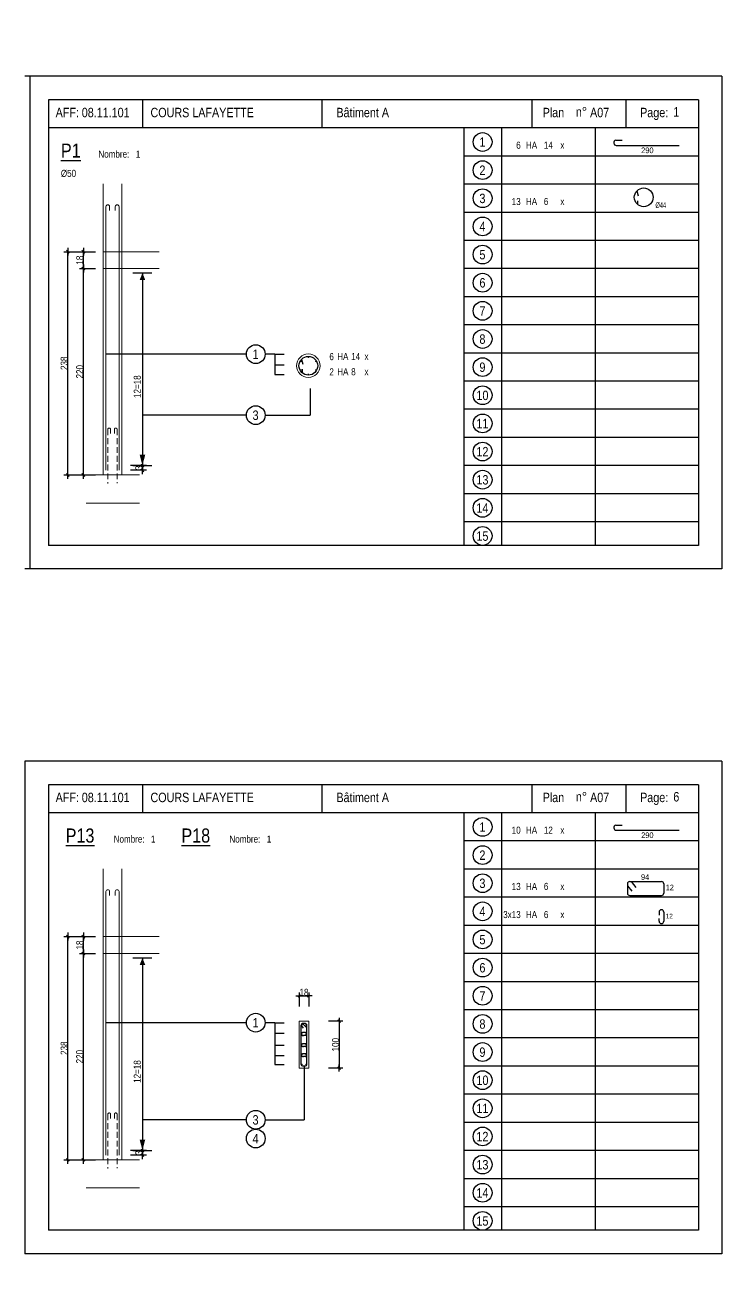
# Model space of a CAD drawing. Header units: metres. Extents: x -9927 to 45032, y -190416 to 12166.
# Drawn here: x -490 to 995, y -21270 to -18607 of the extents above; entities that cross this region are included whole.
import ezdxf
from ezdxf.enums import TextEntityAlignment as Align

# ---------------------------------------------------------------- set-up
doc = ezdxf.new("R2010")
doc.units = ezdxf.units.M
doc.header["$PDMODE"] = 65
doc.linetypes.add('CACHE2', pattern=[0.1875, 0.125, -0.0625])
for name, color, linetype in [('01_cote_gen', 4, 'Continuous'), ('01_fenetres', 171, 'Continuous'), ('01_linteaux', 3, 'Continuous'), ('01_poch_murs', 251, 'Continuous'), ('01_sem', 42, 'Continuous'), ('01_texte', 230, 'Continuous'), ('AA_COTES', 2, 'Continuous')]:
    doc.layers.add(name, color=color, linetype=linetype)
doc.styles.add('STYLE2', font='ARIALN.TTF')
doc.dimstyles.new('JB25', dxfattribs={"dimscale": 0.1, "dimtxt": 150, "dimasz": 17, "dimexe": 0.1, "dimexo": 0.1, "dimgap": 0.09, "dimtad": 1, "dimdec": 1, "dimlfac": 0.5, "dimdsep": 46, "dimtxsty": 'STYLE2', "dimblk1": 'BOND_G', "dimblk2": 'BOND_D', "dimsah": 1, "dimcen": 1.5, "dimdle": 0.01, "dimse1": 1, "dimse2": 1, "dimclrd": 4, "dimclre": 2, "dimclrt": 5, "dimadec": 0, "dimazin": 0, "dimtfac": 2.333333, "dimtdec": 1, "dimtix": 1, "dimtmove": 2, "dimatfit": 3, "dimldrblk": 'BOND_G', "dimfxl": 1, "dimtolj": 1, "dimtzin": 0, "dimarcsym": 0})
doc.dimstyles.new('JB50', dxfattribs={"dimscale": 0.1, "dimtxt": 150, "dimasz": 15, "dimexe": 0.1, "dimexo": 0.1, "dimgap": 0.09, "dimtad": 1, "dimdec": 1, "dimdsep": 46, "dimtxsty": 'STYLE2', "dimblk1": 'BOND_G', "dimblk2": 'BOND_D', "dimsah": 1, "dimcen": 1.5, "dimdle": 0.01, "dimse1": 1, "dimse2": 1, "dimclrd": 4, "dimclre": 2, "dimclrt": 6, "dimazin": 2, "dimtfac": 2.333333, "dimtdec": 1, "dimtix": 1, "dimtmove": 2, "dimatfit": 3, "dimldrblk": 'BOND_G', "dimfxl": 1, "dimtolj": 1, "dimtzin": 0, "dimarcsym": 0})

# ---------------------------------------------------------------- blocks, each defined once
blk = doc.blocks.new('BOND_G')
at = {"layer": 'AA_COTES', "color": 0}
for p, q in [((5, 0), (-5, 0)), ((1.8, 1.8), (-1.8, -1.8)), ((0, -5), (0, 15))]:
    blk.add_line(p, q, dxfattribs=at)
blk = doc.blocks.new('BOND_D')
at = {"layer": 'AA_COTES', "color": 0}
for p, q in [((5, 0), (-5, 0)), ((-1.8, -1.8), (1.8, 1.8)), ((0, 5), (0, -15))]:
    blk.add_line(p, q, dxfattribs=at)
blk = doc.blocks.new('*D111')
at = {"layer": '01_cote_gen', "color": 4, "linetype": 'Continuous', "lineweight": -2, "transparency": 16777216}
blk.add_line((-399.2, -19564.8), (-399.2, -19092.2), dxfattribs=at)
at = {"layer": 'DEFPOINTS', "color": 0, "linetype": 'Continuous', "lineweight": 0, "transparency": 16777216}
for p in [(-399.2, -19090.5), (-284.1, -19090.5), (-324.1, -19566.5)]:
    blk.add_point(p, dxfattribs=at)
at = {"layer": '01_cote_gen', "color": 4, "linetype": 'Continuous', "lineweight": -2, "transparency": 16777216, "xscale": 1.7, "yscale": 1.7, "zscale": 1.7}
for name, p, rotation in [('BOND_D', (-399.2, -19090.5), 90), ('BOND_G', (-399.2, -19566.5), 270)]:
    blk.add_blockref(name, p, dxfattribs=dict(at, rotation=rotation))
at = {"layer": '01_cote_gen', "color": 5, "linetype": 'Continuous', "lineweight": 0, "transparency": 16777216, "insert": (-406.9, -19328.5), "char_height": 15, "attachment_point": 5, "rotation": 90, "style": 'STYLE2'}
blk.add_mtext('\\A1;238', dxfattribs=at)
blk = doc.blocks.new('*D112')
at = {"layer": '01_cote_gen', "color": 4, "linetype": 'Continuous', "lineweight": -2, "transparency": 16777216}
blk.add_line((-366, -19124.8), (-366, -19092.2), dxfattribs=at)
at = {"layer": 'DEFPOINTS', "color": 0, "linetype": 'Continuous', "lineweight": 0, "transparency": 16777216}
for p in [(-366, -19090.5), (-237.3, -19090.5), (-228.3, -19126.5)]:
    blk.add_point(p, dxfattribs=at)
at = {"layer": '01_cote_gen', "color": 4, "linetype": 'Continuous', "lineweight": -2, "transparency": 16777216, "xscale": 1.7, "yscale": 1.7, "zscale": 1.7}
for name, p, rotation in [('BOND_D', (-366, -19090.5), 90), ('BOND_G', (-366, -19126.5), 270)]:
    blk.add_blockref(name, p, dxfattribs=dict(at, rotation=rotation))
at = {"layer": '01_cote_gen', "color": 5, "linetype": 'Continuous', "lineweight": 0, "transparency": 16777216, "insert": (-373.7, -19108.5), "char_height": 15, "attachment_point": 5, "rotation": 90, "style": 'STYLE2'}
blk.add_mtext('\\A1;18', dxfattribs=at)
blk = doc.blocks.new('*D113')
at = {"layer": '01_cote_gen', "color": 4, "linetype": 'Continuous', "lineweight": -2, "transparency": 16777216}
blk.add_line((-366, -19564.8), (-366, -19128.2), dxfattribs=at)
at = {"layer": 'DEFPOINTS', "color": 0, "linetype": 'Continuous', "lineweight": 0, "transparency": 16777216}
for p in [(-366, -19126.5), (-357.5, -19126.5), (-347.9, -19566.5)]:
    blk.add_point(p, dxfattribs=at)
at = {"layer": '01_cote_gen', "color": 4, "linetype": 'Continuous', "lineweight": -2, "transparency": 16777216, "xscale": 1.7, "yscale": 1.7, "zscale": 1.7}
for name, p, rotation in [('BOND_D', (-366, -19126.5), 90), ('BOND_G', (-366, -19566.5), 270)]:
    blk.add_blockref(name, p, dxfattribs=dict(at, rotation=rotation))
at = {"layer": '01_cote_gen', "color": 5, "linetype": 'Continuous', "lineweight": 0, "transparency": 16777216, "insert": (-373.7, -19346.5), "char_height": 15, "attachment_point": 5, "rotation": 90, "style": 'STYLE2'}
blk.add_mtext('\\A1;220', dxfattribs=at)
blk = doc.blocks.new('*D116')
at = {"layer": '01_cote_gen', "color": 4, "linetype": 'Continuous', "lineweight": -2, "transparency": 16777216}
blk.add_line((-240.2, -19548.2), (-240.2, -19554.8), dxfattribs=at)
at = {"layer": 'DEFPOINTS', "color": 0, "linetype": 'Continuous', "lineweight": 0, "transparency": 16777216}
for p in [(-247, -19546.5), (-290.1, -19556.5), (-240.2, -19556.5)]:
    blk.add_point(p, dxfattribs=at)
at = {"layer": '01_cote_gen', "color": 4, "linetype": 'Continuous', "lineweight": -2, "transparency": 16777216, "xscale": 1.7, "yscale": 1.7, "zscale": 1.7}
for name, p, rotation in [('BOND_G', (-240.2, -19546.5), 90), ('BOND_D', (-240.2, -19556.5), 270)]:
    blk.add_blockref(name, p, dxfattribs=dict(at, rotation=rotation))
at = {"layer": '01_cote_gen', "color": 5, "linetype": 'Continuous', "lineweight": 0, "transparency": 16777216, "insert": (-247.8, -19551.5), "char_height": 15, "attachment_point": 5, "rotation": 90, "style": 'STYLE2'}
blk.add_mtext('\\A1;3', dxfattribs=at)
blk = doc.blocks.new('*D146')
at = {"layer": '01_cote_gen', "color": 4, "linetype": 'Continuous', "lineweight": -2, "transparency": 16777216}
blk.add_line((-399.2, -21025.1), (-399.2, -20552.5), dxfattribs=at)
at = {"layer": 'DEFPOINTS', "color": 0, "linetype": 'Continuous', "lineweight": 0, "transparency": 16777216}
for p in [(-399.2, -20550.8), (-284.1, -20550.8), (-324.1, -21026.8)]:
    blk.add_point(p, dxfattribs=at)
at = {"layer": '01_cote_gen', "color": 4, "linetype": 'Continuous', "lineweight": -2, "transparency": 16777216, "xscale": 1.7, "yscale": 1.7, "zscale": 1.7}
for name, p, rotation in [('BOND_D', (-399.2, -20550.8), 90), ('BOND_G', (-399.2, -21026.8), 270)]:
    blk.add_blockref(name, p, dxfattribs=dict(at, rotation=rotation))
at = {"layer": '01_cote_gen', "color": 5, "linetype": 'Continuous', "lineweight": 0, "transparency": 16777216, "insert": (-406.9, -20788.8), "char_height": 15, "attachment_point": 5, "rotation": 90, "style": 'STYLE2'}
blk.add_mtext('\\A1;238', dxfattribs=at)
blk = doc.blocks.new('*D147')
at = {"layer": '01_cote_gen', "color": 4, "linetype": 'Continuous', "lineweight": -2, "transparency": 16777216}
blk.add_line((-366, -20585.1), (-366, -20552.5), dxfattribs=at)
at = {"layer": 'DEFPOINTS', "color": 0, "linetype": 'Continuous', "lineweight": 0, "transparency": 16777216}
for p in [(-366, -20550.8), (-237.3, -20550.8), (-228.3, -20586.8)]:
    blk.add_point(p, dxfattribs=at)
at = {"layer": '01_cote_gen', "color": 4, "linetype": 'Continuous', "lineweight": -2, "transparency": 16777216, "xscale": 1.7, "yscale": 1.7, "zscale": 1.7}
for name, p, rotation in [('BOND_D', (-366, -20550.8), 90), ('BOND_G', (-366, -20586.8), 270)]:
    blk.add_blockref(name, p, dxfattribs=dict(at, rotation=rotation))
at = {"layer": '01_cote_gen', "color": 5, "linetype": 'Continuous', "lineweight": 0, "transparency": 16777216, "insert": (-373.7, -20568.8), "char_height": 15, "attachment_point": 5, "rotation": 90, "style": 'STYLE2'}
blk.add_mtext('\\A1;18', dxfattribs=at)
blk = doc.blocks.new('*D148')
at = {"layer": '01_cote_gen', "color": 4, "linetype": 'Continuous', "lineweight": -2, "transparency": 16777216}
blk.add_line((-366, -21025.1), (-366, -20588.5), dxfattribs=at)
at = {"layer": 'DEFPOINTS', "color": 0, "linetype": 'Continuous', "lineweight": 0, "transparency": 16777216}
for p in [(-366, -20586.8), (-357.5, -20586.8), (-347.9, -21026.8)]:
    blk.add_point(p, dxfattribs=at)
at = {"layer": '01_cote_gen', "color": 4, "linetype": 'Continuous', "lineweight": -2, "transparency": 16777216, "xscale": 1.7, "yscale": 1.7, "zscale": 1.7}
for name, p, rotation in [('BOND_D', (-366, -20586.8), 90), ('BOND_G', (-366, -21026.8), 270)]:
    blk.add_blockref(name, p, dxfattribs=dict(at, rotation=rotation))
at = {"layer": '01_cote_gen', "color": 5, "linetype": 'Continuous', "lineweight": 0, "transparency": 16777216, "insert": (-373.7, -20806.8), "char_height": 15, "attachment_point": 5, "rotation": 90, "style": 'STYLE2'}
blk.add_mtext('\\A1;220', dxfattribs=at)
blk = doc.blocks.new('*D149')
at = {"layer": '01_cote_gen', "color": 4, "linetype": 'Continuous', "lineweight": -2, "transparency": 16777216}
blk.add_line((-240.2, -21008.5), (-240.2, -21015.1), dxfattribs=at)
at = {"layer": 'DEFPOINTS', "color": 0, "linetype": 'Continuous', "lineweight": 0, "transparency": 16777216}
for p in [(-247, -21006.8), (-290.1, -21016.8), (-240.2, -21016.8)]:
    blk.add_point(p, dxfattribs=at)
at = {"layer": '01_cote_gen', "color": 4, "linetype": 'Continuous', "lineweight": -2, "transparency": 16777216, "xscale": 1.7, "yscale": 1.7, "zscale": 1.7}
for name, p, rotation in [('BOND_G', (-240.2, -21006.8), 90), ('BOND_D', (-240.2, -21016.8), 270)]:
    blk.add_blockref(name, p, dxfattribs=dict(at, rotation=rotation))
at = {"layer": '01_cote_gen', "color": 5, "linetype": 'Continuous', "lineweight": 0, "transparency": 16777216, "insert": (-247.8, -21011.8), "char_height": 15, "attachment_point": 5, "rotation": 90, "style": 'STYLE2'}
blk.add_mtext('\\A1;3', dxfattribs=at)
blk = doc.blocks.new('*D150')
at = {"layer": '01_cote_gen', "color": 4, "linetype": 'Continuous', "lineweight": -2, "transparency": 16777216}
blk.add_line((179, -20732.8), (179, -20829.8), dxfattribs=at)
at = {"layer": 'DEFPOINTS', "color": 0, "linetype": 'Continuous', "lineweight": 0, "transparency": 16777216}
for p in [(114, -20731.3), (114, -20831.3), (179, -20831.3)]:
    blk.add_point(p, dxfattribs=at)
at = {"layer": '01_cote_gen', "color": 4, "linetype": 'Continuous', "lineweight": -2, "transparency": 16777216, "xscale": 1.5, "yscale": 1.5, "zscale": 1.5}
for name, p, rotation in [('BOND_G', (179, -20731.3), 90), ('BOND_D', (179, -20831.3), 270)]:
    blk.add_blockref(name, p, dxfattribs=dict(at, rotation=rotation))
at = {"layer": '01_cote_gen', "color": 6, "linetype": 'Continuous', "lineweight": 0, "transparency": 16777216, "insert": (171.3, -20781.3), "char_height": 15, "attachment_point": 5, "rotation": 90, "style": 'STYLE2'}
blk.add_mtext('\\A1;100', dxfattribs=at)
blk = doc.blocks.new('*D151')
at = {"layer": '01_cote_gen', "color": 4, "linetype": 'Continuous', "lineweight": -2, "transparency": 16777216}
blk.add_line((95.5, -20677.4), (112.5, -20677.4), dxfattribs=at)
at = {"layer": 'DEFPOINTS', "color": 0, "linetype": 'Continuous', "lineweight": 0, "transparency": 16777216}
for p in [(114, -20677.4), (94, -20731.3), (114, -20731.3)]:
    blk.add_point(p, dxfattribs=at)
at = {"layer": '01_cote_gen', "color": 4, "linetype": 'Continuous', "lineweight": -2, "transparency": 16777216, "xscale": 1.5, "yscale": 1.5, "zscale": 1.5, "rotation": 180}
blk.add_blockref('BOND_G', (94, -20677.4), dxfattribs=at)
at = {"layer": '01_cote_gen', "color": 4, "linetype": 'Continuous', "lineweight": -2, "transparency": 16777216, "xscale": 1.5, "yscale": 1.5, "zscale": 1.5}
blk.add_blockref('BOND_D', (114, -20677.4), dxfattribs=at)
at = {"layer": '01_cote_gen', "color": 6, "linetype": 'Continuous', "lineweight": 0, "transparency": 16777216, "insert": (104, -20669.8), "char_height": 15, "attachment_point": 5, "style": 'STYLE2'}
blk.add_mtext('\\A1;18', dxfattribs=at)
blk = doc.blocks.new('*D1681')
at = {"layer": '01_poch_murs', "color": 4, "lineweight": -2, "transparency": 16777216}
blk.add_line((-184.6, 82.3), (-158, 82.3), dxfattribs=at)
at = {"layer": 'DEFPOINTS', "color": 0, "lineweight": 0, "transparency": 16777216}
for p in [(-156.3, 82.3), (-186.3, 0), (-156.3, -170313.1)]:
    blk.add_point(p, dxfattribs=at)
at = {"layer": '01_poch_murs', "color": 4, "lineweight": -2, "transparency": 16777216, "xscale": 1.7, "yscale": 1.7, "zscale": 1.7, "rotation": 180}
blk.add_blockref('BOND_G', (-186.3, 82.3), dxfattribs=at)
at = {"layer": '01_poch_murs', "color": 4, "lineweight": -2, "transparency": 16777216, "xscale": 1.7, "yscale": 1.7, "zscale": 1.7}
blk.add_blockref('BOND_D', (-156.3, 82.3), dxfattribs=at)
at = {"layer": '01_poch_murs', "color": 5, "transparency": 16777216, "insert": (-171.3, 90), "char_height": 15, "attachment_point": 5, "style": 'STYLE2'}
blk.add_mtext('\\A1;15', dxfattribs=at)

msp = doc.modelspace()

# ---------------------------------------------------------------- linework, layer by layer
at = {"layer": '01_cote_gen', "color": 2, "linetype": 'CACHE2', "lineweight": 0, "ltscale": 100}
for p, q in [((-314.07, -19469.52), (-314.07, -19585.09)), ((-308.07, -19469.52), (-308.07, -19478.5)), ((-300.07, -19469.52), (-300.07, -19478.5)), ((-294.07, -19469.52), (-294.07, -19584.24)), ((-314.07, -20929.84), (-314.07, -21045.41)), ((-308.07, -20929.84), (-308.07, -20938.82)), ((-300.07, -20929.84), (-300.07, -20938.82)), ((-294.07, -20929.84), (-294.07, -21044.56))]:
    msp.add_line(p, q, dxfattribs=at)
for centre in [(-311.07, -19469.52), (-297.07, -19469.52), (-311.07, -20929.84), (-297.07, -20929.84)]:
    msp.add_arc(centre, 3, 0, 180, dxfattribs=at)
at = {"layer": '01_fenetres', "ltscale": 30}
for p, q in [((944.59, -18766.64), (-440.41, -18766.64)), ((-440.41, -18766.64), (-440.41, -19716.64)), ((-440.41, -18766.64), (-440.41, -19716.64)), ((-440.41, -18766.64), (-440.41, -19716.64)), ((-240.41, -18766.64), (-240.41, -18826.64)), ((142.09, -18766.64), (142.09, -18826.64)), ((590.46, -18826.64), (590.46, -18766.64)), ((790.46, -18826.64), (790.46, -18766.64)), ((944.59, -18766.64), (944.59, -19716.64)), ((944.59, -18826.64), (-440.41, -18826.64)), ((944.59, -19716.64), (-440.41, -19716.64)), ((944.59, -20226.96), (-440.41, -20226.96)), ((-440.41, -20226.96), (-440.41, -21176.96)), ((-440.41, -20226.96), (-440.41, -21176.96)), ((-440.41, -20226.96), (-440.41, -21176.96)), ((-240.41, -20226.96), (-240.41, -20286.96)), ((142.09, -20226.96), (142.09, -20286.96)), ((590.46, -20286.96), (590.46, -20226.96)), ((790.46, -20286.96), (790.46, -20226.96)), ((944.59, -20226.96), (944.59, -21176.96)), ((944.59, -20286.96), (-440.41, -20286.96)), ((944.59, -21176.96), (-440.41, -21176.96))]:
    msp.add_line(p, q, dxfattribs=at)
at = {"layer": '01_linteaux', "linetype": 'Continuous'}
for p, q in [((768.14, -18852.89), (781.88, -18852.89)), ((769.37, -18863.88), (903.68, -18863.88)), ((768.14, -20313.21), (781.88, -20313.21)), ((769.37, -20324.2), (903.68, -20324.2)), ((793.04, -20438.49), (793.04, -20458.1)), ((793.04, -20442.63), (802.23, -20453.96)), ((798.04, -20433.49), (865.63, -20433.49)), ((800.73, -20433.49), (810.71, -20445.8)), ((870.63, -20438.49), (870.63, -20458.1)), ((798.04, -20463.1), (865.63, -20463.1)), ((860.63, -20498.49), (860.63, -20504.86)), ((870.63, -20498.49), (870.63, -20518.1)), ((860.63, -20518.1), (860.63, -20512.25))]:
    msp.add_line(p, q, dxfattribs=at)
for centre, start, end in [((769.24, -18857.77), 102.77382, 192.77382), ((769.37, -18858.88), 180, 270), ((769.24, -20318.09), 102.77382, 192.77382), ((769.37, -20319.2), 180, 270), ((798.04, -20438.49), 90, 180), ((865.63, -20438.49), 0, 90), ((798.04, -20458.1), 180, 270), ((865.63, -20458.1), 270, 0), ((865.63, -20498.49), 90, 180), ((865.63, -20498.49), 0, 90), ((865.63, -20518.1), 180, 270), ((865.63, -20518.1), 270, 0)]:
    msp.add_arc(centre, 5, start, end, dxfattribs=at)
at = {"layer": '01_sem', "color": 2, "lineweight": 0, "ltscale": 7}
for p, q in [((-324.07, -18945.88), (-324.07, -19566.52)), ((-284.07, -18945.88), (-284.07, -19566.52)), ((-318.07, -18994.52), (-318.07, -19556.52)), ((-310.07, -18994.52), (-310.07, -19002.93)), ((-298.07, -18994.52), (-298.07, -19002.93)), ((-290.07, -18994.52), (-290.07, -19556.52)), ((-204.89, -19090.52), (-324.07, -19090.52)), ((-204.89, -19126.52), (-324.07, -19126.52)), ((-246.52, -19566.52), (-360.24, -19566.52)), ((-246.52, -19626.52), (-360.24, -19626.52)), ((-324.07, -20406.2), (-324.07, -21026.84)), ((-284.07, -20406.2), (-284.07, -21026.84)), ((-318.07, -20454.84), (-318.07, -21016.84)), ((-310.07, -20454.84), (-310.07, -20463.25)), ((-298.07, -20454.84), (-298.07, -20463.25)), ((-290.07, -20454.84), (-290.07, -21016.84)), ((-204.89, -20550.84), (-324.07, -20550.84)), ((-204.89, -20586.84), (-324.07, -20586.84)), ((94, -20831.32), (94, -20731.32)), ((114, -20731.32), (94, -20731.32)), ((94, -20831.32), (94, -20731.32)), ((114, -20731.32), (94, -20731.32)), ((114, -20831.32), (114, -20731.32)), ((94, -20831.32), (114, -20831.32)), ((94, -20831.32), (114, -20831.32)), ((-246.52, -21026.84), (-360.24, -21026.84)), ((-246.52, -21086.84), (-360.24, -21086.84))]:
    msp.add_line(p, q, dxfattribs=at)
msp.add_circle((113.28, -19333.65), 25, dxfattribs=at)
for centre in [(-314.07, -18994.52), (-294.07, -18994.52), (-314.07, -20454.84), (-294.07, -20454.84)]:
    msp.add_arc(centre, 4, 0, 180, dxfattribs=at)
at = {"layer": '01_texte', "ltscale": 30}
for p, q in [((994.59, -18716.64), (-490.41, -18716.64)), ((-480, -18716.64), (-480, -19766.64)), ((994.59, -18716.64), (994.59, -19766.64)), ((444.59, -18826.64), (444.59, -19716.64)), ((524.59, -18826.64), (524.59, -19716.64)), ((724.59, -18826.64), (724.59, -19716.64)), ((944.59, -18886.64), (444.59, -18886.64)), ((944.59, -18946.64), (444.59, -18946.64)), ((813.11, -18961.02), (816.03, -18971.32)), ((815.26, -18990.22), (815.41, -18981.87)), ((944.59, -19006.64), (444.59, -19006.64)), ((944.59, -19066.64), (444.59, -19066.64)), ((-260.33, -19135.81), (-220.02, -19135.81)), ((-240.18, -19135.81), (-240.18, -19553.4)), ((944.59, -19126.64), (444.59, -19126.64)), ((944.59, -19186.64), (444.59, -19186.64)), ((944.59, -19246.64), (444.59, -19246.64)), ((944.59, -19306.64), (444.59, -19306.64)), ((98.62, -19320.05), (101.54, -19330.34)), ((100.76, -19349.24), (100.92, -19340.89)), ((944.59, -19366.64), (444.59, -19366.64)), ((944.59, -19426.64), (444.59, -19426.64)), ((944.59, -19486.64), (444.59, -19486.64)), ((-260.33, -19546.52), (-220.02, -19546.52)), ((944.59, -19546.64), (444.59, -19546.64)), ((944.59, -19606.64), (444.59, -19606.64)), ((944.59, -19666.64), (444.59, -19666.64)), ((994.59, -19766.64), (-490.41, -19766.64)), ((-490.41, -20176.96), (-490.41, -21226.96)), ((994.59, -20176.96), (-490.41, -20176.96)), ((994.59, -20176.96), (994.59, -21226.96)), ((444.59, -20286.96), (444.59, -21176.96)), ((524.59, -20286.96), (524.59, -21176.96)), ((724.59, -20286.96), (724.59, -21176.96)), ((944.59, -20346.96), (444.59, -20346.96)), ((944.59, -20406.96), (444.59, -20406.96)), ((944.59, -20466.96), (444.59, -20466.96)), ((944.59, -20526.96), (444.59, -20526.96)), ((-260.33, -20596.13), (-220.02, -20596.13)), ((-240.18, -20596.13), (-240.18, -21013.72)), ((944.59, -20586.96), (444.59, -20586.96)), ((944.59, -20646.96), (444.59, -20646.96)), ((944.59, -20706.96), (444.59, -20706.96)), ((98, -20823.32), (98, -20739.32)), ((98, -20740.6), (102, -20745.96)), ((107, -20736.32), (101, -20736.32)), ((101, -20736.32), (108.6, -20743.73)), ((110, -20823.32), (110, -20739.32)), ((107, -20755.47), (101, -20755.47)), ((101, -20761.47), (103.09, -20761.47)), ((107, -20761.47), (102.91, -20761.47)), ((944.59, -20766.96), (444.59, -20766.96)), ((107, -20779.33), (101, -20779.33)), ((101, -20785.33), (103.09, -20785.33)), ((107, -20785.33), (102.91, -20785.33)), ((107, -20800.52), (101, -20800.52)), ((101, -20806.52), (103.09, -20806.52)), ((107, -20806.52), (102.91, -20806.52)), ((101, -20826.32), (107, -20826.32)), ((944.59, -20826.96), (444.59, -20826.96)), ((944.59, -20886.96), (444.59, -20886.96)), ((944.59, -20946.96), (444.59, -20946.96)), ((-260.33, -21006.84), (-220.02, -21006.84)), ((944.59, -21006.96), (444.59, -21006.96)), ((944.59, -21066.96), (444.59, -21066.96)), ((944.59, -21126.96), (444.59, -21126.96)), ((994.59, -21226.96), (-490.41, -21226.96))]:
    msp.add_line(p, q, dxfattribs=at)
at = {"layer": '01_texte'}
for p, q in [((-18.79, -19309.03), (-318.07, -19309.03)), ((41.69, -19309.03), (21.21, -19309.03)), ((41.69, -19309.03), (41.69, -19352.7)), ((41.69, -19309.03), (61.7, -19309.03)), ((41.69, -19331.75), (61.7, -19331.75)), ((41.69, -19352.7), (61.7, -19352.7)), ((117.12, -19382.03), (117.12, -19439.05)), ((-18.79, -19439.05), (-240.18, -19439.05)), ((21.21, -19439.05), (117.12, -19439.05)), ((-18.79, -20734.35), (-318.07, -20734.35)), ((41.69, -20734.35), (21.21, -20734.35)), ((41.69, -20734.35), (41.69, -20823.37)), ((41.69, -20734.35), (61.7, -20734.35)), ((41.69, -20757.07), (61.7, -20757.07)), ((41.69, -20782.07), (61.7, -20782.07)), ((41.69, -20804.65), (61.7, -20804.65)), ((41.69, -20823.37), (61.7, -20823.37)), ((104.12, -20826.32), (104.12, -20941.37)), ((-18.79, -20941.37), (-240.18, -20941.37)), ((21.21, -20941.37), (104.12, -20941.37))]:
    msp.add_line(p, q, dxfattribs=at)
at = {"layer": '01_texte', "ltscale": 30, "const_width": 1.5, "flags": 128}
for points in [[(97.13, -19325.19, 1), (97.88, -19323.89, 1)], [(112.53, -19315.43, 1), (114.03, -19315.43, 1)], [(128.69, -19323.89, 1), (129.44, -19325.19, 1)], [(97.88, -19343.4, 1), (97.13, -19342.11, 1)], [(114.03, -19351.86, 1), (112.53, -19351.86, 1)], [(129.44, -19342.11, 1), (128.69, -19343.4, 1)], [(100.47, -20739.17, -1), (98.97, -20739.17, -1)], [(107.53, -20739.17, 1), (109.03, -20739.17, 1)], [(100.47, -20758.82, 1), (98.97, -20758.82, 1)], [(107.53, -20758.82, -1), (109.03, -20758.82, -1)], [(100.47, -20781.92, 1), (98.97, -20781.92, 1)], [(107.53, -20781.92, -1), (109.03, -20781.92, -1)], [(100.47, -20803.12, 1), (98.97, -20803.12, 1)], [(100.47, -20823.47, 1), (98.97, -20823.47, 1)], [(107.53, -20803.12, -1), (109.03, -20803.12, -1)], [(107.53, -20823.47, -1), (109.03, -20823.47, -1)]]:
    msp.add_lwpolyline(points, format="xyb", close=True, dxfattribs=at)
at = {"layer": '01_texte'}
for centre in [(484.59, -18856.64), (484.59, -18916.64), (484.59, -18976.64), (484.59, -19036.64), (484.59, -19096.64), (484.59, -19156.64), (484.59, -19216.64), (484.59, -19276.64), (1.21, -19309.03), (484.59, -19336.64), (484.59, -19396.64), (1.21, -19439.05), (484.59, -19456.64), (484.59, -19516.64), (484.59, -19576.64), (484.59, -19636.64), (484.59, -19696.64), (484.59, -20316.96), (484.59, -20376.96), (484.59, -20436.96), (484.59, -20496.96), (484.59, -20556.96), (484.59, -20616.96), (484.59, -20676.96), (1.21, -20734.35), (484.59, -20736.96), (484.59, -20796.96), (484.59, -20856.96), (484.59, -20916.96), (1.21, -20941.37), (484.59, -20976.96), (1.21, -20981.37), (484.59, -21036.96), (484.59, -21096.96), (484.59, -21156.96)]:
    msp.add_circle(centre, 20, dxfattribs=at)
at = {"layer": '01_texte', "ltscale": 30}
for centre in [(827.78, -18974.62), (113.28, -19333.65)]:
    msp.add_circle(centre, 20, dxfattribs=at)
for centre, start, end in [((101, -20739.32), 90.00091, 180), ((107, -20739.32), 0, 90.00091), ((101, -20758.47), 90.00091, 180), ((101, -20758.47), 180, 269.99909), ((107, -20758.47), 0, 90.00091), ((107, -20758.47), 269.99909, 360), ((101, -20782.33), 90.00091, 180), ((101, -20782.33), 180, 269.99909), ((107, -20782.33), 0, 90.00091), ((107, -20782.33), 269.99909, 360), ((101, -20803.52), 90.00091, 180), ((101, -20803.52), 180, 269.99909), ((101, -20823.32), 180, 270), ((107, -20803.52), 0, 90.00091), ((107, -20803.52), 269.99909, 360), ((107, -20823.32), 270, 0)]:
    msp.add_arc(centre, 3, start, end, dxfattribs=at)
for points in [[(-240.18, -19135.81), (-246.08, -19150.88), (-240.18, -19150.88)], [(-240.18, -19135.81), (-234.27, -19150.88), (-240.18, -19150.88)], [(-240.18, -19546.52), (-246.08, -19523.45), (-240.18, -19523.45)], [(-240.18, -19546.52), (-234.27, -19523.45), (-240.18, -19523.45)], [(-240.18, -20596.13), (-246.08, -20611.2), (-240.18, -20611.2)], [(-240.18, -20596.13), (-234.27, -20611.2), (-240.18, -20611.2)], [(-240.18, -21006.84), (-246.08, -20983.77), (-240.18, -20983.77)], [(-240.18, -21006.84), (-234.27, -20983.77), (-240.18, -20983.77)]]:
    msp.add_solid(points, dxfattribs=at)

# ---------------------------------------------------------------- texts
at = {"layer": '01_texte', "style": 'STYLE2'}
for s, height, p in [('AFF:', 20, (-425.11, -18803.79)), ('08.11.101', 20, (-369.45, -18803.79)), ('COURS LAFAYETTE', 20, (-223.06, -18803.79)), ('Bâtiment A', 20, (173.04, -18803.79)), ('Plan', 20, (612.51, -18803.79)), ('n%%D', 20, (683.19, -18802.35)), ('A07', 20, (713.53, -18803.79)), ('Page:', 20, (820.17, -18803.79)), ('1', 20, (890.86, -18802.35)), ('%%UP1', 30, (-413.83, -18890.03)), ('Nombre:', 15, (-334.02, -18890.03)), ('1', 15, (-254.4, -18890.03)), ('HA', 15, (576.88, -18871.04)), ('14', 15, (615.05, -18871.04)), ('290', 12, (822.42, -18880.38)), ('%%C50', 15, (-414.02, -18931.03)), ('HA', 15, (576.88, -18991.04)), ('6', 15, (615.05, -18991.04)), ('HA', 15, (174.79, -19321.41)), ('14', 15, (204.53, -19321.41)), ('HA', 15, (174.79, -19353.94)), ('8', 15, (204.53, -19353.94)), ('AFF:', 20, (-425.11, -20264.11)), ('08.11.101', 20, (-369.45, -20264.11)), ('COURS LAFAYETTE', 20, (-223.06, -20264.11)), ('Bâtiment A', 20, (173.04, -20264.11)), ('Plan', 20, (612.51, -20264.11)), ('n%%D', 20, (683.19, -20262.67)), ('A07', 20, (713.53, -20264.11)), ('Page:', 20, (820.17, -20264.11)), ('6', 20, (890.86, -20262.67)), ('HA', 15, (576.88, -20331.36)), ('12', 15, (615.05, -20331.36)), ('%%UP13', 30, (-403.7, -20350.35)), ('Nombre:', 15, (-301.52, -20350.35)), ('1', 15, (-221.9, -20350.35)), ('%%UP18', 30, (-157.09, -20350.35)), ('Nombre:', 15, (-54.91, -20350.35)), ('1', 15, (24.72, -20350.35)), ('290', 12, (822.42, -20340.7)), ('94', 12, (822.1, -20429.94)), ('HA', 15, (576.88, -20451.36)), ('6', 15, (615.05, -20451.36)), ('12', 12, (874.61, -20452.15)), ('HA', 15, (576.88, -20511.36)), ('6', 15, (615.05, -20511.36)), ('12', 10, (874.61, -20512.15))]:
    msp.add_text(s, height=height, dxfattribs=at).set_placement(p)
for s, p in [('1', (484.19, -18856.87)), ('2', (484.19, -18916.87)), ('3', (484.19, -18976.87)), ('4', (484.19, -19036.87)), ('5', (484.19, -19096.87)), ('6', (484.19, -19156.87)), ('7', (484.19, -19216.87)), ('8', (484.19, -19276.87)), ('1', (0.81, -19309.26)), ('9', (484.19, -19336.87)), ('10', (484.19, -19396.87)), ('3', (0.81, -19439.28)), ('11', (484.19, -19456.87)), ('12', (484.19, -19516.87)), ('13', (484.19, -19576.87)), ('14', (484.19, -19636.87)), ('15', (484.19, -19696.87)), ('1', (484.19, -20317.19)), ('2', (484.19, -20377.19)), ('3', (484.19, -20437.19)), ('4', (484.19, -20497.19)), ('5', (484.19, -20557.19)), ('6', (484.19, -20617.19)), ('7', (484.19, -20677.19)), ('1', (0.81, -20734.58)), ('8', (484.19, -20737.19)), ('9', (484.19, -20797.19)), ('10', (484.19, -20857.19)), ('3', (0.81, -20941.6)), ('11', (484.19, -20917.19)), ('4', (0.81, -20981.6)), ('12', (484.19, -20977.19)), ('13', (484.19, -21037.19)), ('14', (484.19, -21097.19)), ('15', (484.19, -21157.19))]:
    msp.add_text(s, height=20, dxfattribs=at).set_placement(p, align=Align.MIDDLE_CENTER)
for s, p in [('6', (565.68, -18871.04)), ('13', (565.68, -18991.04)), ('6', (167.63, -19321.75)), ('2', (167.63, -19354.28)), ('10', (565.68, -20331.36)), ('13', (565.68, -20451.36)), ('3x13', (565.68, -20511.36))]:
    msp.add_text(s, height=15, dxfattribs=at).set_placement(p, align=Align.RIGHT)
for p in [(654.46, -18871.04), (654.46, -18991.04), (237.2, -19321.41), (237.2, -19353.94), (654.46, -20331.36), (654.46, -20451.36), (654.46, -20511.36)]:
    msp.add_text('x', height=15, dxfattribs=at).set_placement(p, align=Align.CENTER)
at = {"layer": '01_texte', "style": 'STYLE2', "width": 0.7}
msp.add_text('%%C44', height=12, dxfattribs=at).set_placement((852.75, -18997.25))
at = {"layer": '01_texte', "style": 'STYLE2'}
for p in [(-243.78, -19402.39), (-243.78, -20862.71)]:
    msp.add_text('12=18', height=15, rotation=90, dxfattribs=at).set_placement(p)

# ---------------------------------------------------------------- dimensions: what is measured, and where the dimension line sits
at = {"layer": '01_cote_gen', "linetype": 'Continuous', "lineweight": 0}
for base, p1, p2, dimstyle, picture, middle in [((-399.18, -19090.52), (-324.07, -19566.52), (-284.07, -19090.52), 'JB25', '*D111', (-406.85, -19328.52)), ((-366.01, -19090.52), (-228.28, -19126.52), (-237.34, -19090.52), 'JB25', '*D112', (-373.67, -19108.52)), ((-366.01, -19126.52), (-347.88, -19566.52), (-357.51, -19126.52), 'JB25', '*D113', (-373.67, -19346.52)), ((-399.18, -20550.84), (-324.07, -21026.84), (-284.07, -20550.84), 'JB25', '*D146', (-406.85, -20788.84)), ((-366.01, -20550.84), (-228.28, -20586.84), (-237.34, -20550.84), 'JB25', '*D147', (-373.67, -20568.84)), ((-366.01, -20586.84), (-347.88, -21026.84), (-357.51, -20586.84), 'JB25', '*D148', (-373.67, -20806.84)), ((179, -20831.32), (114, -20731.32), (114, -20831.32), 'JB50', '*D150', (171.33, -20781.32))]:
    dim = msp.add_linear_dim(base=base, p1=p1, p2=p2, angle=90, dimstyle=dimstyle, dxfattribs=at)
    dim.commit()
    dim.dimension.update_dxf_attribs({"geometry": picture, "text_midpoint": middle})
for base, p1, p2, picture, middle in [((-240.18, -19556.52), (-247, -19546.52), (-290.07, -19556.52), '*D116', (-247.84, -19551.52)), ((-240.18, -21016.84), (-247, -21006.84), (-290.07, -21016.84), '*D149', (-247.84, -21011.84))]:
    dim = msp.add_linear_dim(base=base, p1=p1, p2=p2, angle=90, text='3', dimstyle='JB25', dxfattribs=at)
    dim.commit()
    dim.dimension.update_dxf_attribs({"geometry": picture, "text_midpoint": middle})
dim = msp.add_linear_dim(base=(114, -20677.44), p1=(94, -20731.32), p2=(114, -20731.32), text='18', dimstyle='JB50', dxfattribs=at)
dim.commit()
dim.dimension.update_dxf_attribs({"geometry": '*D151', "text_midpoint": (104, -20669.77)})
at = {"layer": '01_poch_murs'}
dim = msp.add_linear_dim(base=(-156.3, 82.34), p1=(-186.26, 0), p2=(-156.3, -170313.05), dimstyle='JB25', dxfattribs=at)
dim.commit()
dim.dimension.update_dxf_attribs({"geometry": '*D1681', "text_midpoint": (-171.28, 90)})

doc.saveas('drawing.dxf')
